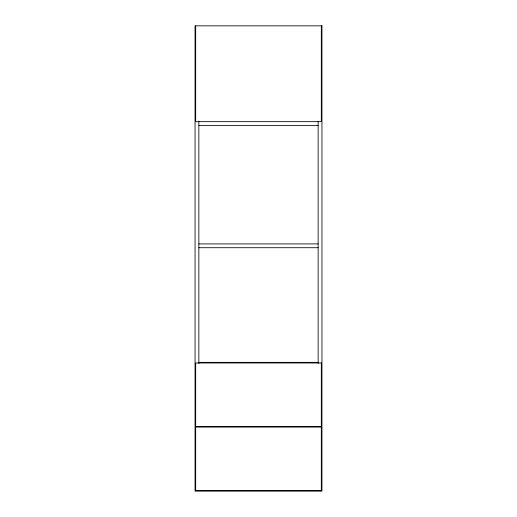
<?xml version="1.0" encoding="UTF-8"?>
<svg xmlns="http://www.w3.org/2000/svg" width="517" height="517" viewBox="0 0 517 517"><rect width="100%" height="100%" fill="white"/><g stroke="black" fill="none" stroke-linecap="round" stroke-linejoin="round"><path stroke-width="0.78" d="M198.858 125.469L318.142 125.469M198.858 243.908L318.142 243.908M198.858 247.714L318.142 247.714M198.858 362.346L318.142 362.346M321.315 25.85L321.315 121.657L195.685 121.657L195.685 25.85M318.142 121.172L318.142 363.516M198.858 121.172L198.858 363.516M321.949 25.85L195.051 25.85L195.051 491.15L321.949 491.15L321.949 25.85M321.315 362.979L195.685 362.979L195.685 426.428L321.315 426.428L321.315 362.979M321.315 427.068L195.685 427.068L195.685 490.517L321.315 490.517L321.315 427.068"/></g></svg>
